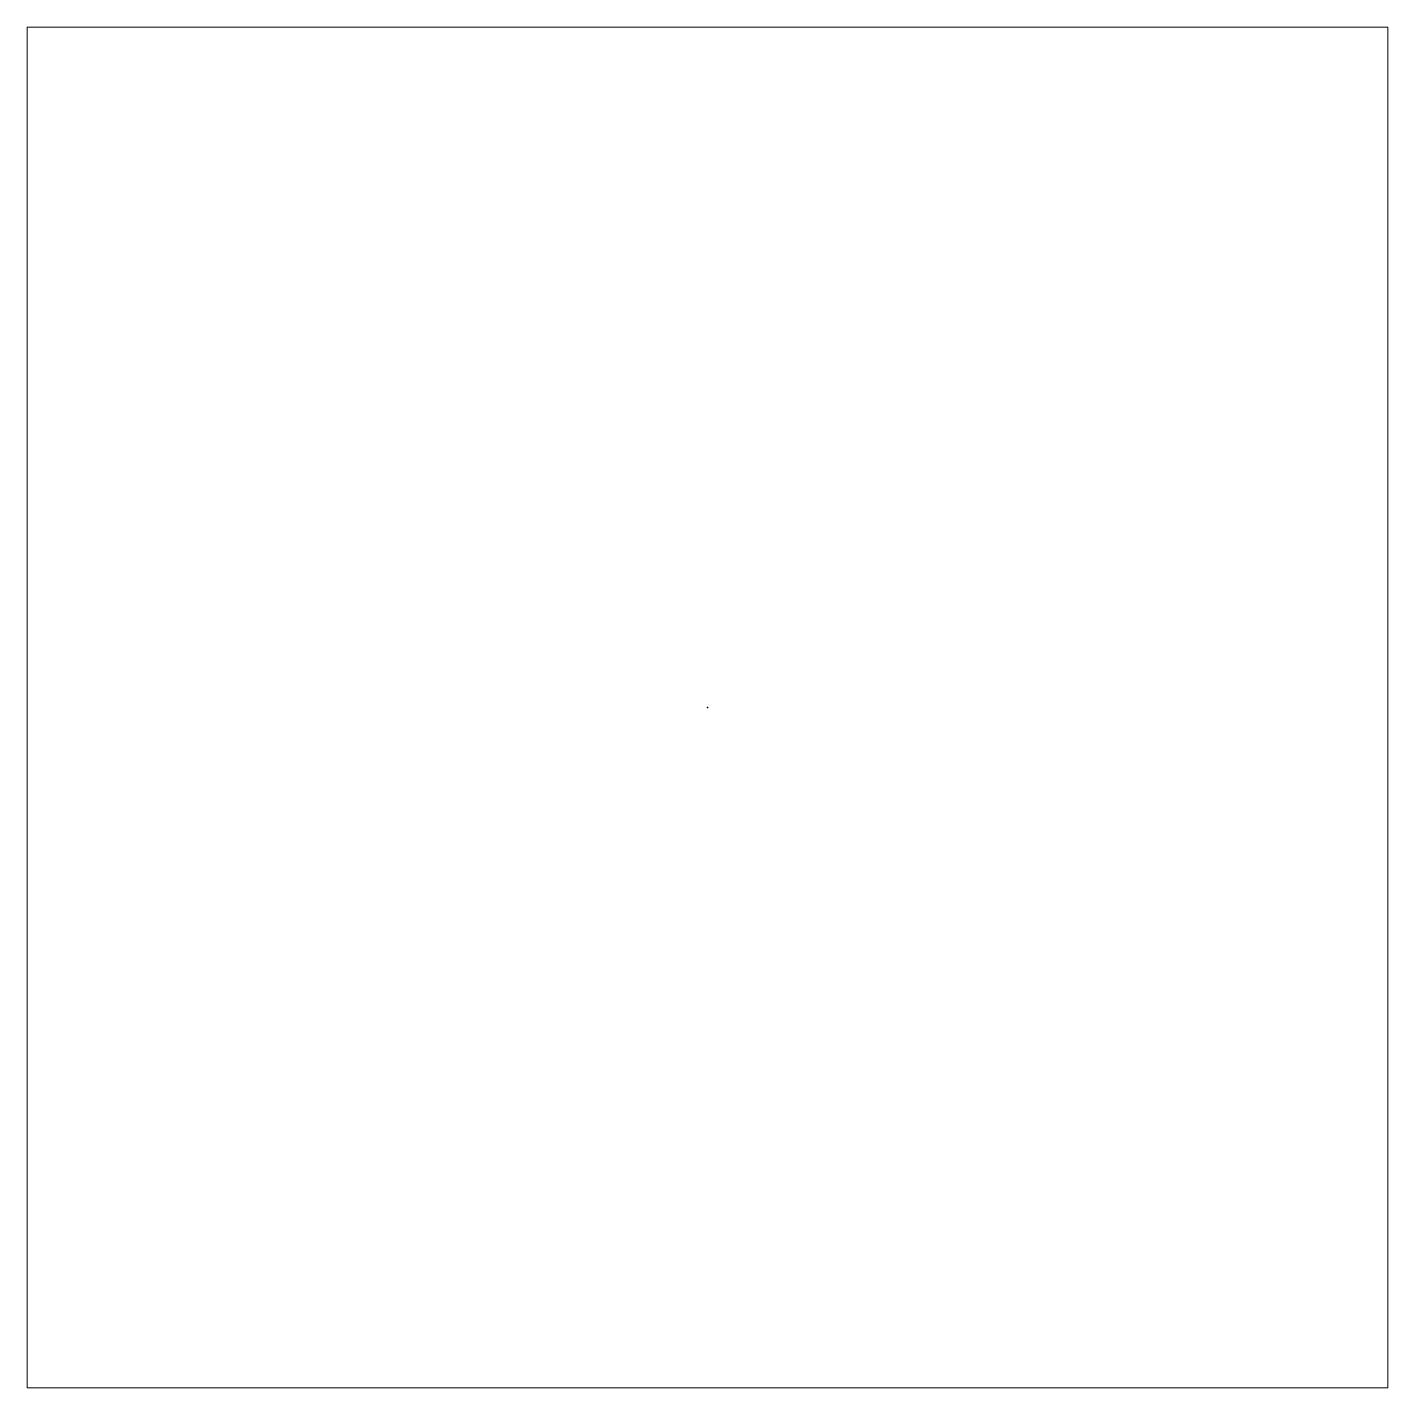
# Model space of a CAD drawing. Header units: metres. Extents: x -35583.19 to -35581.94, y 46865.46 to 46866.71.
import ezdxf

# ---------------------------------------------------------------- set-up
doc = ezdxf.new("R2010")
doc.units = ezdxf.units.M
doc.layers.add('GN_g_geod_toc', color=7, linetype='Continuous')

# ---------------------------------------------------------------- blocks, each defined once
blk = doc.blocks.new('130020')
at = {"color": 0, "lineweight": 9}
blk.add_lwpolyline([(-1.25, -1.25), (1.25, -1.25), (1.25, 1.25), (-1.25, 1.25)], close=True, dxfattribs=at)
blk.add_point((0, 0))

msp = doc.modelspace()

# ---------------------------------------------------------------- block references
at = {"layer": 'GN_g_geod_toc', "xscale": 0.5, "yscale": 0.5, "zscale": 0.5}
msp.add_blockref('130020', (-35582.569, 46866.0859), dxfattribs=at)

doc.saveas('drawing.dxf')
